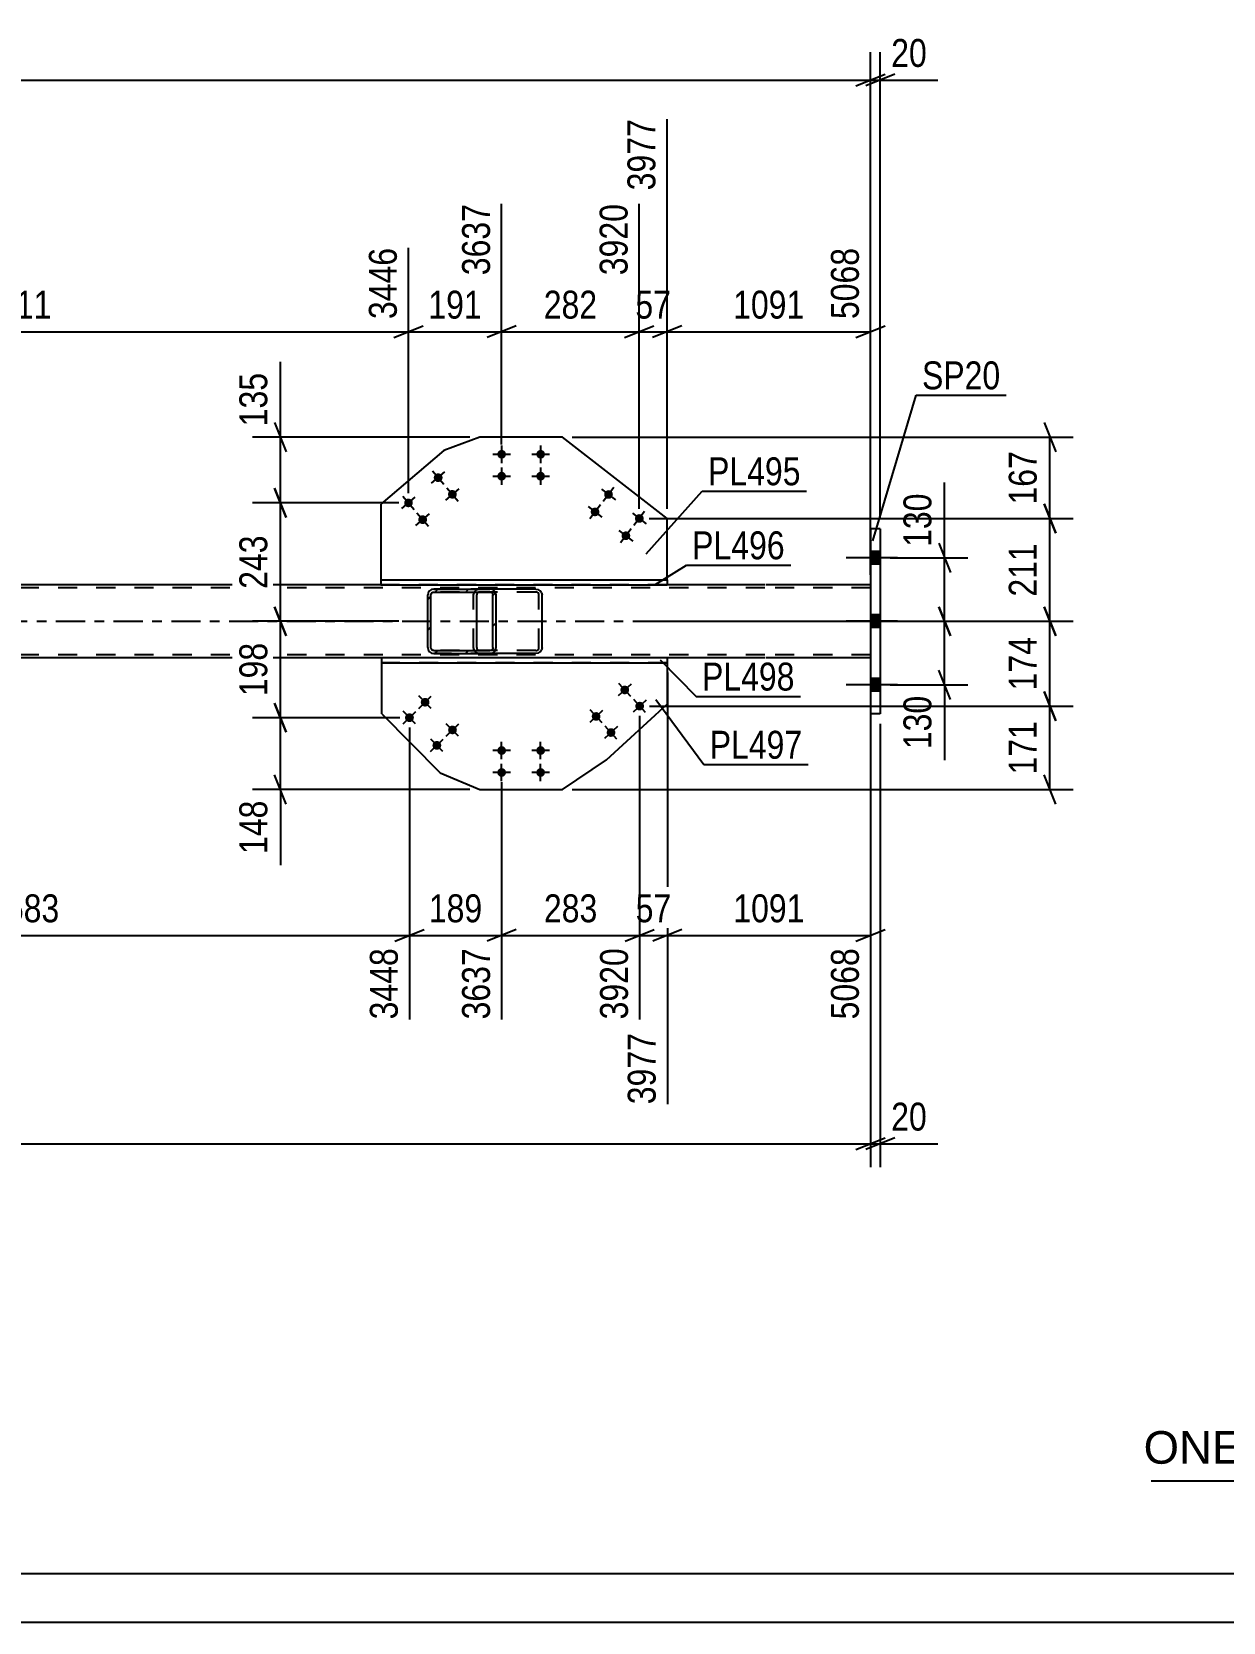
# Model space of a CAD drawing. Header units: millimetres. Extents: x 0 to 841, y 0 to 594.
# Drawn here: x 288.2 to 410.4, y 0 to 163.1 of the extents above; entities that cross this region are included whole.
import ezdxf

# ---------------------------------------------------------------- set-up
doc = ezdxf.new("R2010")
doc.units = ezdxf.units.MM
doc.linetypes.add('DXK_LINE_DOT2', pattern=[3.9198, 1.9599, -1.9599])
doc.linetypes.add('DXK_LINE_DOT3', pattern=[5.9187, 2.979, -0.9799, 0.9799, -0.9799])
doc.styles.add('Arial', font='arial.ttf', dxfattribs={"height": 0.2})
doc.styles.add('Arial Narrow', font='ARIALN.TTF', dxfattribs={"height": 0.2})

# ---------------------------------------------------------------- blocks, each defined once
blk = doc.blocks.new('Unknown-570386953-1113')
at = {"color": 5, "linetype": 'Continuous'}
for p, q in [((5, 5), (836, 5)), ((0, 0), (841, 0))]:
    blk.add_line(p, q, dxfattribs=at)
blk = doc.blocks.new('Bolt-570386953-3074 - 3071')
at = {"linetype": 'Continuous'}
for points in [[(375.22, 108.48), (375.22, 109.78), (374.22, 109.78), (374.22, 108.48)], [(375.22, 108.48), (375.22, 109.78), (374.22, 109.78), (374.22, 108.48)], [(375.22, 108.48), (375.22, 109.78), (374.22, 109.78), (374.22, 108.48)], [(375.22, 101.98), (375.22, 103.28), (374.22, 103.28), (374.22, 101.98)], [(375.22, 101.98), (375.22, 103.28), (374.22, 103.28), (374.22, 101.98)], [(375.22, 95.48), (375.22, 96.78), (374.22, 96.78), (374.22, 95.48)], [(375.22, 95.48), (375.22, 96.78), (374.22, 96.78), (374.22, 95.48)], [(375.22, 95.48), (375.22, 96.78), (374.22, 96.78), (374.22, 95.48)]]:
    blk.add_hatch(color=1, dxfattribs=at).paths.add_polyline_path(points)
at = {"color": 1, "linetype": 'Continuous'}
for p, q in [((375.22, 109.78), (374.22, 109.78)), ((375.22, 109.78), (374.22, 109.78)), ((375.22, 109.78), (374.22, 109.78)), ((376.97, 109.13), (371.72, 109.13)), ((376.97, 109.13), (371.72, 109.13)), ((376.97, 109.13), (371.72, 109.13)), ((375.22, 108.48), (374.22, 108.48)), ((375.22, 108.48), (374.22, 108.48)), ((375.22, 108.48), (374.22, 108.48)), ((375.22, 103.28), (374.22, 103.28)), ((375.22, 103.28), (374.22, 103.28)), ((376.97, 102.63), (371.72, 102.63)), ((376.97, 102.63), (371.72, 102.63)), ((375.22, 101.98), (374.22, 101.98)), ((375.22, 101.98), (374.22, 101.98)), ((375.22, 96.78), (374.22, 96.78)), ((375.22, 96.78), (374.22, 96.78)), ((375.22, 96.78), (374.22, 96.78)), ((376.97, 96.13), (371.72, 96.13)), ((376.97, 96.13), (371.72, 96.13)), ((376.97, 96.13), (371.72, 96.13)), ((375.22, 95.48), (374.22, 95.48)), ((375.22, 95.48), (374.22, 95.48)), ((375.22, 95.48), (374.22, 95.48))]:
    blk.add_line(p, q, dxfattribs=at)
blk = doc.blocks.new('Part-570386953-3086 - 3071')
at = {"color": 2, "linetype": 'Continuous'}
for p, q in [((334.12, 121.51), (330.43, 120.15)), ((342.62, 121.51), (334.12, 121.51)), ((353.34, 113.18), (342.62, 121.51)), ((330.43, 120.15), (323.96, 114.64)), ((323.96, 114.64), (323.96, 106.88)), ((353.34, 106.88), (353.34, 113.18))]:
    blk.add_line(p, q, dxfattribs=at)
at = {"color": 7, "linetype": 'DXK_LINE_DOT2'}
blk.add_line((323.96, 106.88), (353.34, 106.88), dxfattribs=at)
blk = doc.blocks.new('Part-570386953-3096 - 3071')
at = {"color": 2, "linetype": 'Continuous'}
for p, q in [((324.08, 93.13), (324.08, 98.38)), ((353.37, 94.18), (353.37, 98.38)), ((324.08, 93.13), (330.05, 87.08)), ((347.13, 88.41), (353.37, 94.18)), ((342.62, 85.38), (347.13, 88.41)), ((330.05, 87.08), (334.12, 85.38)), ((334.12, 85.38), (342.62, 85.38))]:
    blk.add_line(p, q, dxfattribs=at)
at = {"color": 7, "linetype": 'DXK_LINE_DOT2'}
blk.add_line((353.37, 98.38), (324.08, 98.38), dxfattribs=at)
blk = doc.blocks.new('Part-570386953-3112 - 3071')
at = {"linetype": 'Continuous'}
h = blk.add_hatch(dxfattribs=at)
h.set_pattern_fill('', scale=0.7, style=0, pattern_type=0)
h.set_pattern_definition([(45, (335.7541, 105.5605), (-1.57154, 1.57154), [])])
h.paths.add_polyline_path([(335.8, 105.33), (335.75, 105.56), (335.62, 105.76), (335.41, 105.89), (335.16, 105.93), (329.42, 105.93), (329.17, 105.89), (328.97, 105.76), (328.83, 105.56), (328.78, 105.33), (328.78, 99.93), (328.83, 99.7), (328.97, 99.51), (329.17, 99.38), (329.42, 99.33), (335.16, 99.33), (335.41, 99.38), (335.62, 99.51), (335.75, 99.7), (335.8, 99.93)])
h.paths.add_polyline_path([(335.46, 99.82), (335.39, 99.72), (335.29, 99.65), (335.16, 99.63), (329.42, 99.63), (329.3, 99.65), (329.19, 99.72), (329.12, 99.82), (329.1, 99.93), (329.1, 105.33), (329.12, 105.45), (329.19, 105.54), (329.3, 105.61), (329.42, 105.63), (335.16, 105.63), (335.29, 105.61), (335.39, 105.54), (335.46, 105.45), (335.48, 105.33), (335.48, 99.93)])
at = {"color": 2, "linetype": 'Continuous'}
for p, q in [((328.83, 105.56), (328.78, 105.33)), ((328.78, 99.93), (328.78, 105.33)), ((329.1, 105.33), (329.12, 105.45)), ((329.1, 99.93), (329.1, 105.33)), ((329.12, 105.45), (329.19, 105.54)), ((329.42, 105.93), (329.17, 105.89)), ((329.19, 105.54), (329.3, 105.61)), ((329.3, 105.61), (329.42, 105.63)), ((329.42, 105.93), (335.16, 105.93)), ((329.42, 105.63), (335.16, 105.63)), ((333.83, 105.45), (333.81, 105.33)), ((333.81, 99.93), (333.81, 105.33)), ((333.9, 105.54), (333.83, 105.45)), ((334.01, 105.61), (333.9, 105.54)), ((334.13, 105.63), (334.01, 105.61)), ((339.88, 105.93), (335.16, 105.93)), ((335.41, 105.89), (335.16, 105.93)), ((335.16, 105.63), (335.29, 105.61)), ((335.29, 105.61), (335.39, 105.54)), ((335.39, 105.54), (335.46, 105.45)), ((335.46, 105.45), (335.48, 105.33)), ((335.48, 99.93), (335.48, 105.33)), ((335.8, 105.33), (335.75, 105.56)), ((335.8, 99.93), (335.8, 105.33)), ((339.88, 105.93), (340.12, 105.89)), ((340.47, 105.56), (340.51, 105.33)), ((340.51, 99.93), (340.51, 105.33)), ((328.78, 99.93), (328.83, 99.7)), ((329.12, 99.82), (329.1, 99.93)), ((329.19, 99.72), (329.12, 99.82)), ((329.3, 99.65), (329.19, 99.72)), ((329.42, 99.63), (329.3, 99.65)), ((329.42, 99.63), (335.16, 99.63)), ((333.81, 99.93), (333.83, 99.82)), ((333.83, 99.82), (333.9, 99.72)), ((333.9, 99.72), (334.01, 99.65)), ((334.01, 99.65), (334.13, 99.63)), ((335.29, 99.65), (335.16, 99.63)), ((335.39, 99.72), (335.29, 99.65)), ((335.46, 99.82), (335.39, 99.72)), ((335.48, 99.93), (335.46, 99.82)), ((335.75, 99.7), (335.8, 99.93)), ((340.51, 99.93), (340.47, 99.7)), ((329.17, 99.38), (329.42, 99.33)), ((329.42, 99.33), (335.16, 99.33)), ((335.16, 99.33), (335.41, 99.38)), ((339.88, 99.33), (335.16, 99.33)), ((340.12, 99.38), (339.88, 99.33))]:
    blk.add_line(p, q, dxfattribs=at)
at = {"color": 7, "linetype": 'DXK_LINE_DOT2'}
for p, q in [((335.16, 105.93), (329.42, 105.93)), ((339.88, 105.63), (329.42, 105.63)), ((333.49, 105.33), (333.54, 105.56)), ((333.49, 99.93), (333.49, 105.33)), ((333.88, 105.89), (334.13, 105.93)), ((340, 105.61), (339.88, 105.63)), ((340.1, 105.54), (340, 105.61)), ((340.17, 105.45), (340.1, 105.54)), ((340.19, 105.33), (340.17, 105.45)), ((340.19, 99.93), (340.19, 105.33)), ((339.88, 99.63), (329.42, 99.63)), ((333.54, 99.7), (333.49, 99.93)), ((339.88, 99.63), (340, 99.65)), ((340, 99.65), (340.1, 99.72)), ((340.1, 99.72), (340.17, 99.82)), ((340.17, 99.82), (340.19, 99.93)), ((335.16, 99.33), (329.42, 99.33)), ((334.13, 99.33), (333.88, 99.38))]:
    blk.add_line(p, q, dxfattribs=at)
at = {"color": 2, "linetype": 'Continuous'}
for centre, start, end in [((329.39, 105.3), 110.7583, 155.68), ((335.19, 105.3), 24.32, 69.2417), ((339.9, 105.3), 24.32, 69.2417), ((329.39, 99.96), 204.32, 249.2417), ((335.19, 99.96), 290.7583, 335.68), ((339.9, 99.96), 290.7583, 335.68)]:
    blk.add_arc(centre, 0.621, start, end, dxfattribs=at)
at = {"color": 7, "linetype": 'DXK_LINE_DOT2'}
for centre, start, end in [((334.1, 105.3), 110.7583, 155.68), ((334.1, 99.96), 204.32, 249.2417)]:
    blk.add_arc(centre, 0.621, start, end, dxfattribs=at)
blk = doc.blocks.new('Bolt-570386953-3182 - 3071')
at = {"linetype": 'Continuous'}
for points in [[(347.69, 115.36, -1), (346.98, 115.91, -1)], [(346.31, 113.58, -1), (345.6, 114.13, -1)], [(350.85, 112.9, -1), (350.14, 113.45, -1)], [(349.47, 111.13, -1), (348.76, 111.68, -1)]]:
    blk.add_hatch(color=1, dxfattribs=at).paths.add_polyline_path(points)
at = {"color": 1, "linetype": 'Continuous'}
for p, q in [((346.62, 116.18), (348.04, 115.08)), ((347.88, 116.34), (346.78, 114.92)), ((345.24, 114.41), (346.66, 113.3)), ((346.5, 114.57), (345.4, 113.14)), ((349.78, 113.73), (351.2, 112.63)), ((351.04, 113.89), (349.94, 112.47)), ((348.4, 111.95), (349.82, 110.85)), ((349.66, 112.11), (348.56, 110.69))]:
    blk.add_line(p, q, dxfattribs=at)
blk = doc.blocks.new('Part-570386953-3118 - 3071')
at = {"color": 2, "linetype": 'Continuous'}
for p, q in [((220.44, 106.38), (154.51, 106.38)), ((323.96, 106.38), (246.27, 106.38)), ((363.37, 106.38), (353.34, 106.38)), ((374.22, 106.38), (363.47, 106.38)), ((218.93, 98.88), (154.51, 98.88)), ((324.08, 98.88), (247.77, 98.88)), ((363.37, 98.88), (353.37, 98.88)), ((374.22, 98.88), (363.47, 98.88))]:
    blk.add_line(p, q, dxfattribs=at)
at = {"color": 7, "linetype": 'DXK_LINE_DOT2'}
for p, q in [((154.51, 106.38), (154.51, 98.88)), ((363.37, 106.08), (154.51, 106.08)), ((246.27, 106.38), (220.44, 106.38)), ((353.34, 106.38), (323.96, 106.38)), ((374.22, 106.08), (363.47, 106.08)), ((374.22, 106.38), (374.22, 98.88)), ((363.37, 99.18), (154.51, 99.18)), ((247.77, 98.88), (218.93, 98.88)), ((353.37, 98.88), (324.08, 98.88)), ((374.22, 99.18), (363.47, 99.18))]:
    blk.add_line(p, q, dxfattribs=at)
at = {"color": 7, "linetype": 'DXK_LINE_DOT3'}
for p, q in [((154.51, 102.63), (363.37, 102.63)), ((363.47, 102.63), (374.22, 102.63))]:
    blk.add_line(p, q, dxfattribs=at)
blk = doc.blocks.new('Bolt-570386953-3183 - 3071')
at = {"linetype": 'Continuous'}
for points in [[(335.92, 89.38, -1), (336.82, 89.38, -1)], [(339.92, 89.38, -1), (340.82, 89.38, -1)], [(335.92, 87.13, -1), (336.82, 87.13, -1)], [(339.92, 87.13, -1), (340.82, 87.13, -1)]]:
    blk.add_hatch(color=1, dxfattribs=at).paths.add_polyline_path(points)
at = {"color": 1, "linetype": 'Continuous'}
for p, q in [((336.37, 88.48), (336.37, 90.28)), ((340.37, 88.48), (340.37, 90.28)), ((337.27, 89.38), (335.47, 89.38)), ((341.27, 89.38), (339.47, 89.38)), ((337.27, 87.13), (335.47, 87.13)), ((336.37, 86.23), (336.37, 88.03)), ((341.27, 87.13), (339.47, 87.13)), ((340.37, 86.23), (340.37, 88.03))]:
    blk.add_line(p, q, dxfattribs=at)
blk = doc.blocks.new('Bolt-570386953-3187 - 3071')
at = {"linetype": 'Continuous'}
for points in [[(348.67, 95.29, -1), (349.33, 95.9, -1)], [(345.73, 92.57, -1), (346.39, 93.18, -1)], [(350.2, 93.63, -1), (350.86, 94.24, -1)], [(347.26, 90.92, -1), (347.92, 91.53, -1)]]:
    blk.add_hatch(color=1, dxfattribs=at).paths.add_polyline_path(points)
at = {"color": 1, "linetype": 'Continuous'}
for p, q in [((349.61, 94.93), (348.39, 96.25)), ((349.66, 96.2), (348.34, 94.98)), ((351.14, 93.28), (349.92, 94.6)), ((346.72, 93.49), (345.4, 92.27)), ((346.67, 92.22), (345.45, 93.54)), ((351.19, 94.55), (349.87, 93.33)), ((348.25, 91.83), (346.93, 90.61)), ((348.2, 90.56), (346.98, 91.88))]:
    blk.add_line(p, q, dxfattribs=at)
blk = doc.blocks.new('Part-570386953-3123 - 3071')
at = {"color": 2, "linetype": 'Continuous'}
for p, q in [((375.22, 112.13), (374.22, 112.13)), ((374.22, 112.13), (374.22, 93.13)), ((375.22, 112.13), (375.22, 93.13)), ((375.22, 93.13), (374.22, 93.13))]:
    blk.add_line(p, q, dxfattribs=at)
blk = doc.blocks.new('Part-570386953-3139 - 3071')
at = {"color": 2, "linetype": 'Continuous'}
for p, q in [((353.37, 98.88), (324.08, 98.88)), ((324.08, 98.38), (324.08, 98.88)), ((324.08, 98.38), (353.37, 98.38)), ((353.37, 98.38), (353.37, 98.88))]:
    blk.add_line(p, q, dxfattribs=at)
blk = doc.blocks.new('Part-570386953-3149 - 3071')
at = {"color": 2, "linetype": 'Continuous'}
for p, q in [((323.96, 106.88), (323.96, 106.38)), ((323.96, 106.88), (353.34, 106.88)), ((323.96, 106.38), (353.34, 106.38)), ((353.34, 106.88), (353.34, 106.38))]:
    blk.add_line(p, q, dxfattribs=at)
blk = doc.blocks.new('Bolt-570386953-3179 - 3071')
at = {"linetype": 'Continuous'}
for points in [[(336.82, 119.76, -1), (335.92, 119.76, -1)], [(340.82, 119.76, -1), (339.92, 119.76, -1)], [(336.82, 117.51, -1), (335.92, 117.51, -1)], [(340.82, 117.51, -1), (339.92, 117.51, -1)]]:
    blk.add_hatch(color=1, dxfattribs=at).paths.add_polyline_path(points)
at = {"color": 1, "linetype": 'Continuous'}
for p, q in [((335.47, 119.76), (337.27, 119.76)), ((336.37, 120.66), (336.37, 118.86)), ((339.47, 119.76), (341.27, 119.76)), ((340.37, 120.66), (340.37, 118.86)), ((335.47, 117.51), (337.27, 117.51)), ((336.37, 118.41), (336.37, 116.61)), ((339.47, 117.51), (341.27, 117.51)), ((340.37, 118.41), (340.37, 116.61))]:
    blk.add_line(p, q, dxfattribs=at)
blk = doc.blocks.new('Bolt-570386953-3181 - 3071')
at = {"linetype": 'Continuous'}
for points in [[(330.2, 117.65, -1), (329.51, 117.07, -1)], [(331.66, 115.94, -1), (330.97, 115.36, -1)], [(327.15, 115.06, -1), (326.47, 114.48, -1)], [(328.61, 113.35, -1), (327.92, 112.76, -1)]]:
    blk.add_hatch(color=1, dxfattribs=at).paths.add_polyline_path(points)
at = {"color": 1, "linetype": 'Continuous'}
for p, q in [((329.17, 116.78), (330.54, 117.95)), ((329.27, 118.05), (330.44, 116.68)), ((330.63, 115.07), (332, 116.23)), ((330.73, 116.33), (331.9, 114.96)), ((326.12, 114.19), (327.49, 115.35)), ((326.23, 115.45), (327.39, 114.08)), ((327.58, 112.47), (328.95, 113.64)), ((327.68, 113.74), (328.85, 112.37))]:
    blk.add_line(p, q, dxfattribs=at)
blk = doc.blocks.new('Bolt-570386953-3186 - 3071')
at = {"linetype": 'Continuous'}
for points in [[(328.2, 94.65, -1), (328.83, 94.01, -1)], [(326.59, 93.07, -1), (327.23, 92.43, -1)], [(331.01, 91.81, -1), (331.64, 91.17, -1)], [(329.4, 90.23, -1), (330.04, 89.59, -1)]]:
    blk.add_hatch(color=1, dxfattribs=at).paths.add_polyline_path(points)
at = {"color": 1, "linetype": 'Continuous'}
for p, q in [((327.87, 93.7), (329.15, 94.97)), ((329.14, 93.69), (327.88, 94.98)), ((326.27, 92.12), (327.55, 93.39)), ((327.54, 92.11), (326.28, 93.4)), ((330.68, 90.86), (331.96, 92.12)), ((331.95, 90.85), (330.69, 92.13)), ((329.08, 89.27), (330.36, 90.54)), ((330.35, 89.27), (329.09, 90.55))]:
    blk.add_line(p, q, dxfattribs=at)
blk = doc.blocks.new('StraightDimension-570386953-36098 - 3071')
at = {"color": 7, "linetype": 'Continuous'}
for p, q in [((313.07, 123.01), (314.27, 120.01)), ((333.12, 121.51), (310.82, 121.51)), ((313.67, 114.77), (313.67, 121.51)), ((314.27, 113.27), (313.07, 116.27)), ((325.81, 114.77), (310.82, 114.77))]:
    blk.add_line(p, q, dxfattribs=at)
at = {"color": 0}
blk.add_wipeout([(312.92, 128.72), (308.72, 128.72), (308.72, 122.03), (312.92, 122.03)], dxfattribs=at)
at = {"color": 7, "linetype": 'Continuous'}
blk.add_line((313.67, 121.51), (313.67, 129.24), dxfattribs=at)
blk.add_line((313.67, 121.51), (313.67, 129.24), dxfattribs=at)
at = {"color": 3, "style": 'Arial Narrow'}
blk.add_text('135', height=2.863, rotation=90.0002, dxfattribs=at).set_placement((312.32, 122.63))
blk = doc.blocks.new('StraightDimension-570386953-6590 - 3071')
at = {"color": 7, "linetype": 'Continuous'}
for p, q in [((353.34, 114.18), (353.34, 154.13)), ((350.49, 114.18), (350.49, 145.43)), ((348.99, 131.72), (351.99, 132.92)), ((350.49, 132.32), (353.34, 132.32)), ((354.84, 132.92), (351.84, 131.72))]:
    blk.add_line(p, q, dxfattribs=at)
at = {"color": 0, "linetype": 'Continuous'}
blk.add_wipeout([(352.74, 154.73), (348.54, 154.73), (348.54, 146.22), (352.74, 146.22)], dxfattribs=at)
at = {"color": 0}
blk.add_wipeout([(354.35, 133.07), (354.35, 137.27), (349.49, 137.27), (349.49, 133.07)], dxfattribs=at)
at = {"color": 3, "linetype": 'Continuous', "style": 'Arial Narrow'}
blk.add_text('3977', height=2.863, rotation=90.0002, dxfattribs=at).set_placement((352.14, 146.82))
at = {"color": 3, "style": 'Arial Narrow'}
blk.add_text('57', height=2.863, dxfattribs=at).set_placement((350.09, 133.67))
blk = doc.blocks.new('StraightDimension-570386953-6589 - 3071')
at = {"color": 7, "linetype": 'Continuous'}
for p, q in [((353.34, 114.18), (353.34, 154.13)), ((374.22, 107.38), (374.22, 140.93)), ((354.84, 132.92), (351.84, 131.72)), ((353.34, 132.32), (374.22, 132.32)), ((372.72, 131.72), (375.72, 132.92))]:
    blk.add_line(p, q, dxfattribs=at)
at = {"color": 0, "linetype": 'Continuous'}
blk.add_wipeout([(373.62, 141.53), (369.42, 141.53), (369.42, 133.02), (373.62, 133.02)], dxfattribs=at)
at = {"color": 0}
blk.add_wipeout([(368.04, 133.07), (368.04, 137.27), (359.52, 137.27), (359.52, 133.07)], dxfattribs=at)
at = {"color": 3, "linetype": 'Continuous', "style": 'Arial Narrow'}
blk.add_text('5068', height=2.863, rotation=90.0002, dxfattribs=at).set_placement((373.02, 133.62))
at = {"color": 3, "style": 'Arial Narrow'}
blk.add_text('1091', height=2.863, dxfattribs=at).set_placement((360.12, 133.67))
blk = doc.blocks.new('StraightDimension-570386953-3648 - 3071')
at = {"color": 7, "linetype": 'Continuous'}
for p, q in [((374.22, 113.13), (374.22, 160.98)), ((375.22, 113.13), (375.22, 160.98)), ((372.72, 157.53), (375.72, 158.73)), ((376.72, 158.73), (373.72, 157.53)), ((374.22, 158.13), (375.22, 158.13))]:
    blk.add_line(p, q, dxfattribs=at)
at = {"color": 0}
blk.add_wipeout([(380.6, 158.88), (380.6, 163.08), (375.74, 163.08), (375.74, 158.88)], dxfattribs=at)
at = {"color": 7, "linetype": 'Continuous'}
blk.add_line((375.22, 158.13), (381.12, 158.13), dxfattribs=at)
blk.add_line((375.22, 158.13), (381.12, 158.13), dxfattribs=at)
at = {"color": 3, "style": 'Arial Narrow'}
blk.add_text('20', height=2.863, dxfattribs=at).set_placement((376.34, 159.48))
blk = doc.blocks.new('StraightDimension-570386953-36151 - 3071')
at = {"color": 7, "linetype": 'Continuous'}
for p, q in [((392.02, 104.13), (393.22, 101.13)), ((350.87, 102.63), (395.02, 102.63)), ((392.62, 93.94), (392.62, 102.63)), ((393.22, 92.44), (392.02, 95.44)), ((351.53, 93.94), (395.02, 93.94))]:
    blk.add_line(p, q, dxfattribs=at)
at = {"color": 0}
blk.add_wipeout([(391.87, 101.63), (387.67, 101.63), (387.67, 94.94), (391.87, 94.94)], dxfattribs=at)
at = {"color": 3, "style": 'Arial Narrow'}
blk.add_text('174', height=2.863, rotation=90.0002, dxfattribs=at).set_placement((391.27, 95.54))
blk = doc.blocks.new('StraightDimension-570386953-3669 - 3071')
at = {"color": 7, "linetype": 'Continuous'}
for p, q in [((154.51, 92.13), (154.51, 46.66)), ((374.22, 92.13), (374.22, 46.66)), ((156.01, 49.66), (153.01, 48.46)), ((154.51, 49.06), (374.22, 49.06)), ((372.72, 48.46), (375.72, 49.66))]:
    blk.add_line(p, q, dxfattribs=at)
at = {"color": 0}
blk.add_wipeout([(268.62, 49.81), (268.62, 54.01), (260.11, 54.01), (260.11, 49.81)], dxfattribs=at)
at = {"color": 3, "style": 'Arial Narrow'}
blk.add_text('5068', height=2.863, dxfattribs=at).set_placement((260.71, 50.41))
blk = doc.blocks.new('StraightDimension-570386953-3417 - 3071')
at = {"color": 7, "linetype": 'Continuous'}
for p, q in [((381.21, 110.63), (382.41, 107.63)), ((376.22, 109.13), (384.21, 109.13)), ((381.81, 102.63), (381.81, 109.13)), ((382.41, 101.13), (381.21, 104.13)), ((376.22, 102.63), (384.21, 102.63))]:
    blk.add_line(p, q, dxfattribs=at)
at = {"color": 0}
blk.add_wipeout([(381.06, 116.34), (376.86, 116.34), (376.86, 109.66), (381.06, 109.66)], dxfattribs=at)
at = {"color": 7, "linetype": 'Continuous'}
blk.add_line((381.81, 109.13), (381.81, 116.87), dxfattribs=at)
blk.add_line((381.81, 109.13), (381.81, 116.87), dxfattribs=at)
at = {"color": 3, "style": 'Arial Narrow'}
blk.add_text('130', height=2.863, rotation=90.0002, dxfattribs=at).set_placement((380.46, 110.26))
blk = doc.blocks.new('StraightDimension-570386953-6592 - 3071')
at = {"color": 7, "linetype": 'Continuous'}
for p, q in [((336.37, 120.76), (336.37, 145.43)), ((326.81, 115.77), (326.81, 140.93)), ((325.31, 131.72), (328.31, 132.92)), ((326.81, 132.32), (336.37, 132.32)), ((337.87, 132.92), (334.87, 131.72))]:
    blk.add_line(p, q, dxfattribs=at)
at = {"color": 0}
blk.add_wipeout([(334.93, 133.07), (334.93, 137.27), (328.25, 137.27), (328.25, 133.07)], dxfattribs=at)
at = {"color": 3, "style": 'Arial Narrow'}
blk.add_text('191', height=2.863, dxfattribs=at).set_placement((328.85, 133.67))
at = {"color": 0, "linetype": 'Continuous'}
blk.add_wipeout([(335.77, 146.03), (331.57, 146.03), (331.57, 137.52), (335.77, 137.52)], dxfattribs=at)
at = {"color": 3, "linetype": 'Continuous', "style": 'Arial Narrow'}
blk.add_text('3637', height=2.863, rotation=90.0002, dxfattribs=at).set_placement((335.17, 138.12))
blk = doc.blocks.new('StraightDimension-570386953-3638 - 3071')
at = {"color": 7, "linetype": 'Continuous'}
for p, q in [((154.51, 113.13), (154.51, 160.98)), ((374.22, 113.13), (374.22, 160.98)), ((156.01, 158.73), (153.01, 157.53)), ((372.72, 157.53), (375.72, 158.73)), ((154.51, 158.13), (374.22, 158.13))]:
    blk.add_line(p, q, dxfattribs=at)
at = {"color": 0}
blk.add_wipeout([(268.62, 158.88), (268.62, 163.08), (260.11, 163.08), (260.11, 158.88)], dxfattribs=at)
at = {"color": 3, "style": 'Arial Narrow'}
blk.add_text('5068', height=2.863, dxfattribs=at).set_placement((260.71, 159.48))
blk = doc.blocks.new('StraightDimension-570386953-3425 - 3071')
at = {"color": 7, "linetype": 'Continuous'}
for p, q in [((381.21, 104.13), (382.41, 101.13)), ((376.22, 102.63), (384.21, 102.63)), ((381.81, 96.13), (381.81, 102.63)), ((382.41, 94.63), (381.21, 97.63)), ((376.22, 96.13), (384.21, 96.13))]:
    blk.add_line(p, q, dxfattribs=at)
at = {"color": 0}
blk.add_wipeout([(381.06, 95.61), (376.86, 95.61), (376.86, 88.92), (381.06, 88.92)], dxfattribs=at)
at = {"color": 7, "linetype": 'Continuous'}
blk.add_line((381.81, 96.13), (381.81, 88.4), dxfattribs=at)
blk.add_line((381.81, 96.13), (381.81, 88.4), dxfattribs=at)
at = {"color": 3, "style": 'Arial Narrow'}
blk.add_text('130', height=2.863, rotation=90.0002, dxfattribs=at).set_placement((380.46, 89.52))
blk = doc.blocks.new('StraightDimension-570386953-3679 - 3071')
at = {"color": 7, "linetype": 'Continuous'}
for p, q in [((374.22, 92.13), (374.22, 46.66)), ((375.22, 92.13), (375.22, 46.66)), ((372.72, 48.46), (375.72, 49.66)), ((376.72, 49.66), (373.72, 48.46)), ((374.22, 49.06), (375.22, 49.06))]:
    blk.add_line(p, q, dxfattribs=at)
at = {"color": 0}
blk.add_wipeout([(380.6, 49.81), (380.6, 54.01), (375.74, 54.01), (375.74, 49.81)], dxfattribs=at)
at = {"color": 7, "linetype": 'Continuous'}
blk.add_line((375.22, 49.06), (381.12, 49.06), dxfattribs=at)
blk.add_line((375.22, 49.06), (381.12, 49.06), dxfattribs=at)
at = {"color": 3, "style": 'Arial Narrow'}
blk.add_text('20', height=2.863, dxfattribs=at).set_placement((376.34, 50.41))
blk = doc.blocks.new('StraightDimension-570386953-6591 - 3071')
at = {"color": 7, "linetype": 'Continuous'}
for p, q in [((336.37, 120.76), (336.37, 145.43)), ((350.49, 114.18), (350.49, 145.43)), ((337.87, 132.92), (334.87, 131.72)), ((336.37, 132.32), (350.49, 132.32)), ((348.99, 131.72), (351.99, 132.92))]:
    blk.add_line(p, q, dxfattribs=at)
at = {"color": 0}
blk.add_wipeout([(346.77, 133.07), (346.77, 137.27), (340.09, 137.27), (340.09, 133.07)], dxfattribs=at)
at = {"color": 3, "style": 'Arial Narrow'}
blk.add_text('282', height=2.863, dxfattribs=at).set_placement((340.69, 133.67))
at = {"color": 0, "linetype": 'Continuous'}
blk.add_wipeout([(349.89, 146.03), (345.69, 146.03), (345.69, 137.52), (349.89, 137.52)], dxfattribs=at)
at = {"color": 3, "linetype": 'Continuous', "style": 'Arial Narrow'}
blk.add_text('3920', height=2.863, rotation=90.0002, dxfattribs=at).set_placement((349.29, 138.12))
blk = doc.blocks.new('StraightDimension-570386953-6593 - 3071')
at = {"color": 7, "linetype": 'Continuous'}
for p, q in [((246.27, 112.24), (246.27, 154.13)), ((326.81, 115.77), (326.81, 140.93)), ((247.77, 132.92), (244.77, 131.72)), ((246.27, 132.32), (326.81, 132.32)), ((325.31, 131.72), (328.31, 132.92))]:
    blk.add_line(p, q, dxfattribs=at)
at = {"color": 0, "linetype": 'Continuous'}
blk.add_wipeout([(326.21, 141.53), (322.01, 141.53), (322.01, 133.02), (326.21, 133.02)], dxfattribs=at)
at = {"color": 0}
blk.add_wipeout([(290.79, 133.07), (290.79, 137.27), (282.28, 137.27), (282.28, 133.07)], dxfattribs=at)
at = {"color": 3, "linetype": 'Continuous', "style": 'Arial Narrow'}
blk.add_text('3446', height=2.863, rotation=90.0002, dxfattribs=at).set_placement((325.61, 133.62))
at = {"color": 3, "style": 'Arial Narrow'}
blk.add_text('1611', height=2.863, dxfattribs=at).set_placement((282.88, 133.67))
blk = doc.blocks.new('StraightDimension-570386953-6774 - 3071')
at = {"color": 7, "linetype": 'Continuous'}
for p, q in [((374.22, 97.88), (374.22, 61.81)), ((353.37, 97.38), (353.37, 53.11)), ((354.87, 71.02), (351.87, 69.82)), ((353.37, 70.42), (374.22, 70.42)), ((372.72, 69.82), (375.72, 71.02))]:
    blk.add_line(p, q, dxfattribs=at)
at = {"color": 0}
blk.add_wipeout([(368.05, 71.17), (368.05, 75.37), (359.54, 75.37), (359.54, 71.17)], dxfattribs=at)
at = {"color": 0, "linetype": 'Continuous'}
blk.add_wipeout([(373.62, 69.72), (369.42, 69.72), (369.42, 61.21), (373.62, 61.21)], dxfattribs=at)
at = {"color": 3, "style": 'Arial Narrow'}
blk.add_text('1091', height=2.863, dxfattribs=at).set_placement((360.14, 71.77))
at = {"color": 3, "linetype": 'Continuous', "style": 'Arial Narrow'}
blk.add_text('5068', height=2.863, rotation=90.0002, dxfattribs=at).set_placement((373.02, 61.81))
blk = doc.blocks.new('StraightDimension-570386953-6775 - 3071')
at = {"color": 7, "linetype": 'Continuous'}
for p, q in [((353.37, 97.38), (353.37, 53.11)), ((350.53, 92.94), (350.53, 61.81)), ((349.03, 69.82), (352.03, 71.02)), ((350.53, 70.42), (353.37, 70.42)), ((354.87, 71.02), (351.87, 69.82))]:
    blk.add_line(p, q, dxfattribs=at)
at = {"color": 0}
blk.add_wipeout([(354.38, 71.17), (354.38, 75.37), (349.52, 75.37), (349.52, 71.17)], dxfattribs=at)
at = {"color": 0, "linetype": 'Continuous'}
blk.add_wipeout([(352.77, 61.02), (348.57, 61.02), (348.57, 52.51), (352.77, 52.51)], dxfattribs=at)
at = {"color": 3, "style": 'Arial Narrow'}
blk.add_text('57', height=2.863, dxfattribs=at).set_placement((350.12, 71.77))
at = {"color": 3, "linetype": 'Continuous', "style": 'Arial Narrow'}
blk.add_text('3977', height=2.863, rotation=90.0002, dxfattribs=at).set_placement((352.17, 53.11))
blk = doc.blocks.new('StraightDimension-570386953-6776 - 3071')
at = {"color": 7, "linetype": 'Continuous'}
for p, q in [((350.53, 92.94), (350.53, 61.81)), ((336.37, 86.13), (336.37, 61.81)), ((337.87, 71.02), (334.87, 69.82)), ((336.37, 70.42), (350.53, 70.42)), ((349.03, 69.82), (352.03, 71.02))]:
    blk.add_line(p, q, dxfattribs=at)
at = {"color": 0}
blk.add_wipeout([(346.79, 71.17), (346.79, 75.37), (340.11, 75.37), (340.11, 71.17)], dxfattribs=at)
at = {"color": 0, "linetype": 'Continuous'}
blk.add_wipeout([(349.93, 69.72), (345.73, 69.72), (345.73, 61.21), (349.93, 61.21)], dxfattribs=at)
at = {"color": 3, "style": 'Arial Narrow'}
blk.add_text('283', height=2.863, dxfattribs=at).set_placement((340.71, 71.77))
at = {"color": 3, "linetype": 'Continuous', "style": 'Arial Narrow'}
blk.add_text('3920', height=2.863, rotation=90.0002, dxfattribs=at).set_placement((349.33, 61.81))
blk = doc.blocks.new('StraightDimension-570386953-6777 - 3071')
at = {"color": 7, "linetype": 'Continuous'}
for p, q in [((326.91, 91.75), (326.91, 61.81)), ((336.37, 86.13), (336.37, 61.81)), ((325.41, 69.82), (328.41, 71.02)), ((326.91, 70.42), (336.37, 70.42)), ((337.87, 71.02), (334.87, 69.82))]:
    blk.add_line(p, q, dxfattribs=at)
at = {"color": 0}
blk.add_wipeout([(334.98, 71.17), (334.98, 75.37), (328.3, 75.37), (328.3, 71.17)], dxfattribs=at)
at = {"color": 0, "linetype": 'Continuous'}
blk.add_wipeout([(335.77, 69.72), (331.57, 69.72), (331.57, 61.21), (335.77, 61.21)], dxfattribs=at)
at = {"color": 3, "style": 'Arial Narrow'}
blk.add_text('189', height=2.863, dxfattribs=at).set_placement((328.9, 71.77))
at = {"color": 3, "linetype": 'Continuous', "style": 'Arial Narrow'}
blk.add_text('3637', height=2.863, rotation=90.0002, dxfattribs=at).set_placement((335.17, 61.81))
blk = doc.blocks.new('StraightDimension-570386953-6778 - 3071')
at = {"color": 7, "linetype": 'Continuous'}
for p, q in [((247.77, 97.38), (247.77, 53.11)), ((326.91, 91.75), (326.91, 61.81)), ((249.27, 71.02), (246.27, 69.82)), ((247.77, 70.42), (326.91, 70.42)), ((325.41, 69.82), (328.41, 71.02))]:
    blk.add_line(p, q, dxfattribs=at)
at = {"color": 0}
blk.add_wipeout([(291.6, 71.17), (291.6, 75.37), (283.08, 75.37), (283.08, 71.17)], dxfattribs=at)
at = {"color": 0, "linetype": 'Continuous'}
blk.add_wipeout([(326.31, 69.72), (322.11, 69.72), (322.11, 61.21), (326.31, 61.21)], dxfattribs=at)
at = {"color": 3, "style": 'Arial Narrow'}
blk.add_text('1583', height=2.863, dxfattribs=at).set_placement((283.68, 71.77))
at = {"color": 3, "linetype": 'Continuous', "style": 'Arial Narrow'}
blk.add_text('3448', height=2.863, rotation=90.0002, dxfattribs=at).set_placement((325.71, 61.81))
blk = doc.blocks.new('StraightDimension-570386953-36099 - 3071')
at = {"color": 7, "linetype": 'Continuous'}
for p, q in [((313.07, 116.27), (314.27, 113.27)), ((325.81, 114.77), (310.82, 114.77)), ((313.67, 102.63), (313.67, 114.77)), ((314.27, 101.13), (313.07, 104.13)), ((325.81, 102.63), (310.82, 102.63))]:
    blk.add_line(p, q, dxfattribs=at)
at = {"color": 0}
blk.add_wipeout([(312.92, 112.04), (308.72, 112.04), (308.72, 105.36), (312.92, 105.36)], dxfattribs=at)
at = {"color": 3, "style": 'Arial Narrow'}
blk.add_text('243', height=2.863, rotation=90.0002, dxfattribs=at).set_placement((312.32, 105.96))
blk = doc.blocks.new('StraightDimension-570386953-36100 - 3071')
at = {"color": 7, "linetype": 'Continuous'}
for p, q in [((313.07, 104.13), (314.27, 101.13)), ((325.81, 102.63), (310.82, 102.63)), ((313.67, 92.75), (313.67, 102.63)), ((314.27, 91.25), (313.07, 94.25)), ((325.91, 92.75), (310.82, 92.75))]:
    blk.add_line(p, q, dxfattribs=at)
at = {"color": 0}
blk.add_wipeout([(312.92, 101.03), (308.72, 101.03), (308.72, 94.35), (312.92, 94.35)], dxfattribs=at)
at = {"color": 3, "style": 'Arial Narrow'}
blk.add_text('198', height=2.863, rotation=90.0002, dxfattribs=at).set_placement((312.32, 94.95))
blk = doc.blocks.new('StraightDimension-570386953-36101 - 3071')
at = {"color": 7, "linetype": 'Continuous'}
for p, q in [((313.07, 94.25), (314.27, 91.25)), ((325.91, 92.75), (310.82, 92.75)), ((313.67, 85.38), (313.67, 92.75)), ((314.27, 83.88), (313.07, 86.88)), ((333.12, 85.38), (310.82, 85.38))]:
    blk.add_line(p, q, dxfattribs=at)
at = {"color": 0}
blk.add_wipeout([(312.92, 84.85), (308.72, 84.85), (308.72, 78.17), (312.92, 78.17)], dxfattribs=at)
at = {"color": 7, "linetype": 'Continuous'}
blk.add_line((313.67, 85.38), (313.67, 77.64), dxfattribs=at)
blk.add_line((313.67, 85.38), (313.67, 77.64), dxfattribs=at)
at = {"color": 3, "style": 'Arial Narrow'}
blk.add_text('148', height=2.863, rotation=90.0002, dxfattribs=at).set_placement((312.32, 78.77))
blk = doc.blocks.new('StraightDimension-570386953-36149 - 3071')
at = {"color": 7, "linetype": 'Continuous'}
for p, q in [((392.02, 123.01), (393.22, 120.01)), ((343.62, 121.51), (395.02, 121.51)), ((392.62, 113.18), (392.62, 121.51)), ((393.22, 111.68), (392.02, 114.68)), ((351.49, 113.18), (395.02, 113.18))]:
    blk.add_line(p, q, dxfattribs=at)
at = {"color": 0}
blk.add_wipeout([(391.87, 120.69), (387.67, 120.69), (387.67, 114), (391.87, 114)], dxfattribs=at)
at = {"color": 3, "style": 'Arial Narrow'}
blk.add_text('167', height=2.863, rotation=90.0002, dxfattribs=at).set_placement((391.27, 114.6))
blk = doc.blocks.new('StraightDimension-570386953-36150 - 3071')
at = {"color": 7, "linetype": 'Continuous'}
for p, q in [((392.02, 114.68), (393.22, 111.68)), ((351.49, 113.18), (395.02, 113.18)), ((392.62, 102.63), (392.62, 113.18)), ((393.22, 101.13), (392.02, 104.13)), ((350.87, 102.63), (395.02, 102.63))]:
    blk.add_line(p, q, dxfattribs=at)
at = {"color": 0}
blk.add_wipeout([(391.87, 111.25), (387.67, 111.25), (387.67, 104.56), (391.87, 104.56)], dxfattribs=at)
at = {"color": 3, "style": 'Arial Narrow'}
blk.add_text('211', height=2.863, rotation=90.0002, dxfattribs=at).set_placement((391.27, 105.16))
blk = doc.blocks.new('StraightDimension-570386953-36152 - 3071')
at = {"color": 7, "linetype": 'Continuous'}
for p, q in [((392.02, 95.44), (393.22, 92.44)), ((351.53, 93.94), (395.02, 93.94)), ((392.62, 85.38), (392.62, 93.94)), ((393.22, 83.88), (392.02, 86.88)), ((343.62, 85.38), (395.02, 85.38))]:
    blk.add_line(p, q, dxfattribs=at)
at = {"color": 0}
blk.add_wipeout([(391.87, 93), (387.67, 93), (387.67, 86.32), (391.87, 86.32)], dxfattribs=at)
at = {"color": 3, "style": 'Arial Narrow'}
blk.add_text('171', height=2.863, rotation=90.0002, dxfattribs=at).set_placement((391.27, 86.92))
blk = doc.blocks.new('Unknown-570386953-37527')
at = {"color": 7, "linetype": 'Continuous'}
blk.add_line((403, 14.5), (473, 14.5), dxfattribs=at)
at = {"color": 7, "style": 'Arial'}
blk.add_text('ONE-TRUSS MARKED AS TR684', height=3.3428, dxfattribs=at).set_placement((402.24, 16.25))
blk = doc.blocks.new('Mark-570386953-3145 - 3071')
at = {"color": 0}
blk.add_wipeout([(365.43, 108.99), (365.43, 111.99), (355.92, 111.99), (355.92, 108.99)], dxfattribs=at)
blk.add_wipeout([(365.43, 108.99), (365.43, 111.99), (355.92, 111.99), (355.92, 108.99)], dxfattribs=at)
at = {"color": 30, "linetype": 'Continuous'}
for p, q in [((352.1, 106.38), (355.32, 108.39)), ((355.32, 108.39), (366.03, 108.39))]:
    blk.add_line(p, q, dxfattribs=at)
at = {"color": 3, "style": 'Arial Narrow'}
blk.add_text('PL496', height=2.863, dxfattribs=at).set_placement((355.92, 108.99))
blk = doc.blocks.new('Mark-570386953-3082 - 3071')
at = {"color": 0}
blk.add_wipeout([(367.05, 116.58), (367.05, 119.58), (357.55, 119.58), (357.55, 116.58)], dxfattribs=at)
blk.add_wipeout([(367.05, 116.58), (367.05, 119.58), (357.55, 119.58), (357.55, 116.58)], dxfattribs=at)
at = {"color": 30, "linetype": 'Continuous'}
for p, q in [((351.19, 109.56), (356.95, 115.98)), ((356.95, 115.98), (367.65, 115.98))]:
    blk.add_line(p, q, dxfattribs=at)
at = {"color": 3, "style": 'Arial Narrow'}
blk.add_text('PL495', height=2.863, dxfattribs=at).set_placement((357.55, 116.58))
blk = doc.blocks.new('Mark-570386953-3092 - 3071')
at = {"color": 0}
blk.add_wipeout([(367.22, 88.54), (367.22, 91.54), (357.72, 91.54), (357.72, 88.54)], dxfattribs=at)
blk.add_wipeout([(367.22, 88.54), (367.22, 91.54), (357.72, 91.54), (357.72, 88.54)], dxfattribs=at)
at = {"color": 30, "linetype": 'Continuous'}
for p, q in [((352.2, 94.61), (357.12, 87.94)), ((357.12, 87.94), (367.82, 87.94))]:
    blk.add_line(p, q, dxfattribs=at)
at = {"color": 3, "style": 'Arial Narrow'}
blk.add_text('PL497', height=2.863, dxfattribs=at).set_placement((357.72, 88.54))
blk = doc.blocks.new('Mark-570386953-3119 - 3071')
at = {"color": 0}
blk.add_wipeout([(387.54, 126.42), (387.54, 129.42), (379.5, 129.42), (379.5, 126.42)], dxfattribs=at)
blk.add_wipeout([(387.54, 126.42), (387.54, 129.42), (379.5, 129.42), (379.5, 126.42)], dxfattribs=at)
at = {"color": 30, "linetype": 'Continuous'}
for p, q in [((374.46, 110.9), (378.9, 125.82)), ((378.9, 125.82), (388.14, 125.82))]:
    blk.add_line(p, q, dxfattribs=at)
at = {"color": 3, "style": 'Arial Narrow'}
blk.add_text('SP20', height=2.863, dxfattribs=at).set_placement((379.5, 126.42))
blk = doc.blocks.new('Mark-570386953-3135 - 3071')
at = {"color": 0}
blk.add_wipeout([(366.44, 95.53), (366.44, 98.53), (356.93, 98.53), (356.93, 95.53)], dxfattribs=at)
blk.add_wipeout([(366.44, 95.53), (366.44, 98.53), (356.93, 98.53), (356.93, 95.53)], dxfattribs=at)
at = {"color": 30, "linetype": 'Continuous'}
for p, q in [((352.63, 98.69), (356.33, 94.93)), ((356.33, 94.93), (367.04, 94.93))]:
    blk.add_line(p, q, dxfattribs=at)
at = {"color": 3, "style": 'Arial Narrow'}
blk.add_text('PL498', height=2.863, dxfattribs=at).set_placement((356.93, 95.53))

msp = doc.modelspace()

# ---------------------------------------------------------------- block references
for name in ['Unknown-570386953-1113', 'Part-570386953-3086 - 3071', 'Bolt-570386953-3179 - 3071', 'Bolt-570386953-3181 - 3071', 'Bolt-570386953-3182 - 3071', 'Part-570386953-3123 - 3071', 'Bolt-570386953-3074 - 3071', 'Part-570386953-3118 - 3071', 'Part-570386953-3149 - 3071', 'Part-570386953-3112 - 3071', 'Part-570386953-3139 - 3071', 'Part-570386953-3096 - 3071', 'Bolt-570386953-3187 - 3071', 'Bolt-570386953-3186 - 3071', 'Bolt-570386953-3183 - 3071', 'Unknown-570386953-37527']:
    msp.add_blockref(name, (0, 0))

# ---------------------------------------------------------------- next in the draw order: block references
for name in ['StraightDimension-570386953-6590 - 3071', 'StraightDimension-570386953-36098 - 3071', 'StraightDimension-570386953-36151 - 3071']:
    msp.add_blockref(name, (0, 0))

# ---------------------------------------------------------------- next in the draw order: block references
for name in ['StraightDimension-570386953-6589 - 3071', 'StraightDimension-570386953-6592 - 3071', 'StraightDimension-570386953-3669 - 3071']:
    msp.add_blockref(name, (0, 0))

# ---------------------------------------------------------------- next in the draw order: block references
msp.add_blockref('StraightDimension-570386953-3648 - 3071', (0, 0))

# ---------------------------------------------------------------- next in the draw order: block references
msp.add_blockref('StraightDimension-570386953-3417 - 3071', (0, 0))

# ---------------------------------------------------------------- next in the draw order: block references
for name in ['StraightDimension-570386953-3638 - 3071', 'StraightDimension-570386953-3425 - 3071']:
    msp.add_blockref(name, (0, 0))

# ---------------------------------------------------------------- next in the draw order: block references
for name in ['StraightDimension-570386953-6593 - 3071', 'StraightDimension-570386953-6591 - 3071', 'StraightDimension-570386953-3679 - 3071']:
    msp.add_blockref(name, (0, 0))

# ---------------------------------------------------------------- next in the draw order: block references
for name in ['StraightDimension-570386953-36149 - 3071', 'StraightDimension-570386953-36099 - 3071', 'StraightDimension-570386953-6774 - 3071']:
    msp.add_blockref(name, (0, 0))

# ---------------------------------------------------------------- next in the draw order: block references
for name in ['StraightDimension-570386953-36150 - 3071', 'StraightDimension-570386953-6775 - 3071']:
    msp.add_blockref(name, (0, 0))

# ---------------------------------------------------------------- next in the draw order: block references
for name in ['Mark-570386953-3119 - 3071', 'Mark-570386953-3145 - 3071', 'StraightDimension-570386953-6776 - 3071']:
    msp.add_blockref(name, (0, 0))

# ---------------------------------------------------------------- next in the draw order: block references
for name in ['Mark-570386953-3082 - 3071', 'StraightDimension-570386953-36152 - 3071', 'StraightDimension-570386953-6777 - 3071']:
    msp.add_blockref(name, (0, 0))

# ---------------------------------------------------------------- next in the draw order: block references
for name in ['StraightDimension-570386953-6778 - 3071', 'Mark-570386953-3092 - 3071']:
    msp.add_blockref(name, (0, 0))

# ---------------------------------------------------------------- next in the draw order: block references
for name in ['StraightDimension-570386953-36100 - 3071', 'Mark-570386953-3135 - 3071']:
    msp.add_blockref(name, (0, 0))

# ---------------------------------------------------------------- next in the draw order: block references
msp.add_blockref('StraightDimension-570386953-36101 - 3071', (0, 0))

doc.saveas('drawing.dxf')
